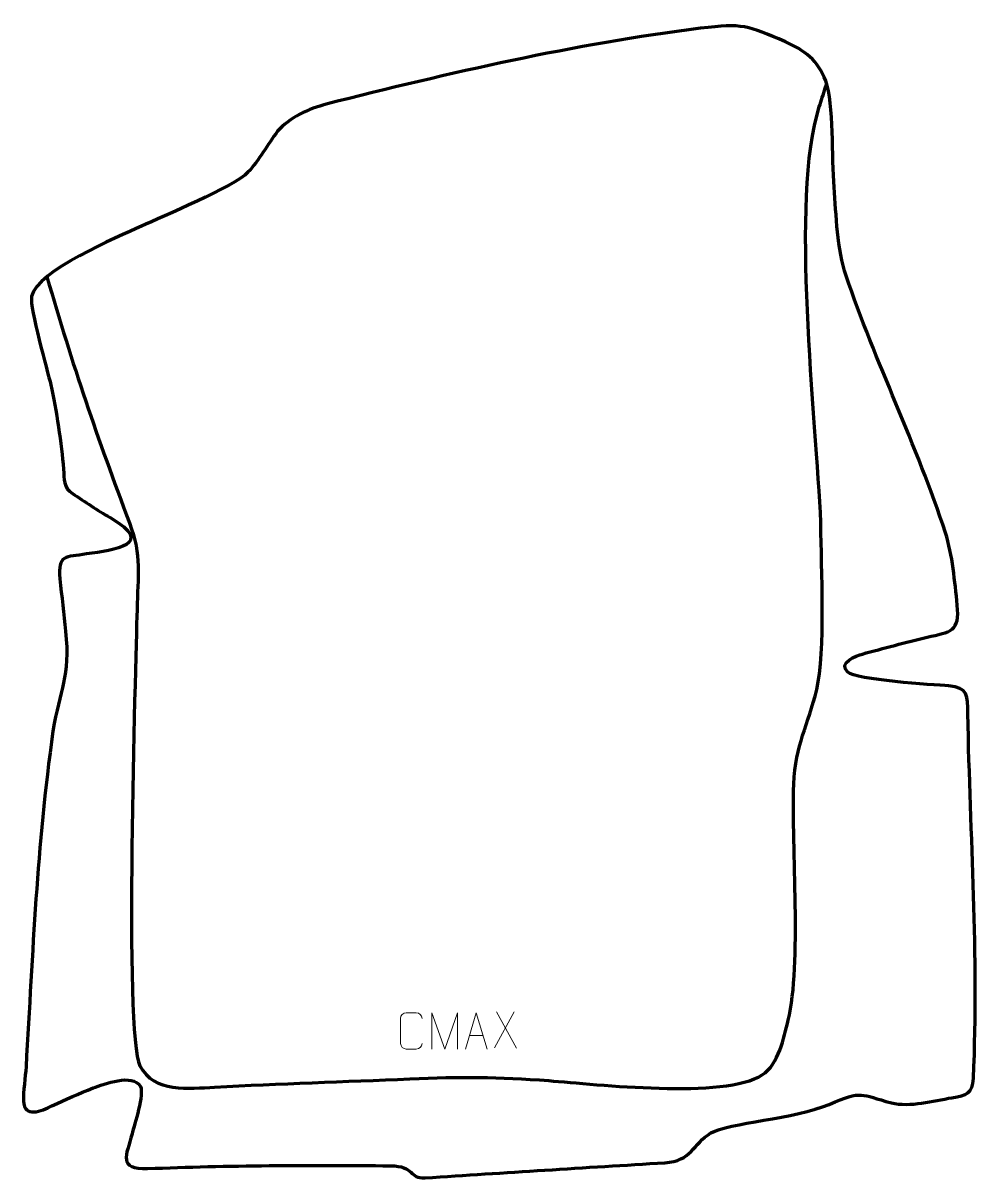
# Model space of a CAD drawing. Header units: millimetres. Extents: x -544 to 116, y -112 to 687.
import ezdxf

# ---------------------------------------------------------------- set-up
doc = ezdxf.new("R2010")
doc.units = ezdxf.units.MM
doc.header["$MEASUREMENT"] = 0
doc.layers.add('layer 2', color=7, linetype='Continuous')
doc.layers.add('layer 3', color=7, linetype='Continuous')

msp = doc.modelspace()

# ---------------------------------------------------------------- linework, layer by layer
at = {"layer": 'layer 2', "color": 140, "lineweight": 158}
msp.add_open_spline([(-527.5544, 511.6367), (-510.0682, 450.735), (-492.6106, 400.1405), (-470.5071, 341.4449), (-470.5071, 341.4449), (-461.9232, 318.6508), (-464.8256, 305.0906), (-465.3324, 281.5015), (-465.3324, 281.5015), (-466.1881, 241.676), (-474.5112, -12.0714), (-463.3874, -33.573), (-463.3874, -33.573), (-453.599, -52.4932), (-429.5486, -49.2684), (-411.7286, -48.3158), (-411.7286, -48.3158), (-366.9791, -45.9235), (-321.8062, -44.6094), (-276.9743, -42.6056), (-276.9743, -42.6056), (-241.7387, -41.0308), (-216.1212, -41.1914), (-180.9025, -43.8688), (-180.9025, -43.8688), (-148.2181, -46.3775), (-59.3755, -56.6864), (-33.4988, -39.8695), (-33.4988, -39.8695), (-22.1676, -32.5055), (-18.6625, -14.5088), (-15.5802, -2.038), (-15.5802, -2.038), (-6.0422, 36.5533), (-13.3884, 116.9494), (-11.668, 160.9108), (-11.668, 160.9108), (-10.5772, 188.7861), (-1.7892, 201.3346), (4.1003, 226.2986), (4.1003, 226.2986), (10.314, 252.6366), (7.115, 310.8268), (7.0291, 340.2945), (7.0291, 340.2945), (7.0291, 340.2945), (7.0247, 341.7949), (7.0247, 341.7949), (7.0247, 341.7949), (3.7634, 412.7126), (-14.3071, 566.0855), (5.8849, 628.9721), (5.8849, 628.9721), (7.2783, 633.3116), (8.6986, 637.6351), (10.062, 641.9852), (10.062, 641.9852), (10.062, 641.9852), (11.0266, 645.1224), (11.0266, 645.1224)], degree=3, knots=[0, 0, 0, 0, 0.0625, 0.0625, 0.0625, 0.0625, 0.125, 0.125, 0.125, 0.125, 0.1875, 0.1875, 0.1875, 0.1875, 0.25, 0.25, 0.25, 0.25, 0.3125, 0.3125, 0.3125, 0.3125, 0.375, 0.375, 0.375, 0.375, 0.4375, 0.4375, 0.4375, 0.4375, 0.5, 0.5, 0.5, 0.5, 0.5625, 0.5625, 0.5625, 0.5625, 0.625, 0.625, 0.625, 0.625, 0.6875, 0.6875, 0.6875, 0.6875, 0.75, 0.75, 0.75, 0.75, 0.8125, 0.8125, 0.8125, 0.8125, 0.875, 0.875, 0.875, 0.875, 1, 1, 1, 1], dxfattribs=at)
at = {"layer": 'layer 3', "color": 242, "lineweight": 158}
msp.add_open_spline([(112.3978, -42.1875), (111.9303, -53.0322), (107.687, -53.9386), (97.5552, -55.6405), (97.5552, -55.6405), (84.5285, -57.8532), (68.5273, -62.3277), (55.7374, -59.2126), (55.7374, -59.2126), (33.8295, -53.6068), (36.108, -50.0775), (12.7555, -60.2354), (12.7555, -60.2354), (-10.5118, -70.2778), (-57.1347, -72.9783), (-68.9265, -80.0001), (-68.9265, -80.0001), (-81.7192, -87.6178), (-82.1541, -99.4773), (-100.727, -100.5878), (-100.727, -100.5878), (-155.9845, -103.894), (-211.1654, -107.4754), (-266.4012, -111.0203), (-266.4012, -111.0203), (-277.6797, -111.7442), (-273.4116, -102.7787), (-290.2818, -102.6497), (-290.2818, -102.6497), (-345.1742, -102.2296), (-403.1205, -102.2387), (-458.0079, -104.6685), (-458.0079, -104.6685), (-478.6866, -104.6534), (-472.9074, -96.274), (-468.7583, -80.5161), (-468.7583, -80.5161), (-467.0579, -74.1835), (-460.3496, -53.0472), (-462.9032, -47.8235), (-462.9032, -47.8235), (-468.5117, -38.6648), (-488.0045, -46.1312), (-495.6058, -48.9052), (-495.6058, -48.9052), (-505.6827, -52.6859), (-514.3996, -56.8788), (-524.1054, -61.3382), (-524.1054, -61.3382), (-531.4378, -64.7071), (-543.2568, -70.3005), (-543.7481, -57.7646), (-543.7481, -57.7646), (-543.9888, -51.6245), (-542.4089, -41.1178), (-541.9925, -34.2686), (-541.9925, -34.2686), (-537.1537, 47.1819), (-534.7144, 116.0695), (-523.3977, 197.6981), (-523.3977, 197.6981), (-518.7056, 226.4594), (-511.3086, 234.9121), (-514.7086, 266.6635), (-514.7086, 266.6635), (-516.0023, 278.8068), (-517.2503, 290.7219), (-518.6614, 302.8651), (-518.6614, 302.8651), (-520.0192, 319.833), (-514.9951, 317.7179), (-500.1406, 320.0229), (-500.1406, 320.0229), (-480.9223, 322.8304), (-451.6074, 326.3755), (-483.908, 345.142), (-483.908, 345.142), (-492.8541, 350.3396), (-501.2926, 356.1075), (-509.9293, 361.7901), (-509.9293, 361.7901), (-516.2102, 365.9184), (-515.6071, 371.4617), (-516.1481, 378.7029), (-516.1481, 378.7029), (-517.4417, 396.0187), (-521.0551, 419.7537), (-524.8913, 436.9751), (-524.8913, 436.9751), (-527.05, 446.6661), (-539.793, 489.9862), (-538.1732, 497.8616), (-538.1732, 497.8616), (-534.4605, 515.9127), (-478.9636, 538.7998), (-462.3182, 546.4313), (-462.3182, 546.4313), (-447.7769, 553.1333), (-398.4102, 573.8061), (-388.6906, 583.7438), (-388.6906, 583.7438), (-381.1039, 591.9548), (-375.01, 603.1958), (-368.2432, 612.0814), (-368.2432, 612.0814), (-360.5495, 621.3271), (-346.2415, 627.8959), (-334.7412, 630.8068), (-334.7412, 630.8068), (-249.6416, 652.2947), (-163.3303, 672.3675), (-76.1057, 683.3004), (-76.1057, 683.3004), (-47.0848, 686.8292), (-43.655, 685.1659), (-17.4354, 673.884), (-17.4354, 673.884), (-4.439, 668.2919), (5.1511, 660.675), (10.3973, 647.0625), (10.3973, 647.0625), (16.2112, 630.774), (14.5204, 593.5744), (16.1033, 573.4033), (16.1033, 573.4033), (17.6316, 553.9287), (18.1846, 530.5936), (24.4118, 512.2756), (24.4118, 512.2756), (44.6231, 453.039), (73.1162, 395.1925), (93.0363, 334.7254), (93.0363, 334.7254), (97.9994, 319.1558), (99.4528, 301.0538), (101.1987, 284.7596), (101.1987, 284.7596), (103.1794, 266.2759), (96.5742, 266.3091), (80.3207, 262.4674), (80.3207, 262.4674), (65.8744, 259.0528), (50.0563, 254.8118), (35.6716, 250.9068), (35.6716, 250.9068), (31.665, 249.8192), (18.7203, 245.0423), (25.3277, 238.5843), (25.3277, 238.5843), (31.1222, 232.9207), (84.2533, 229.7078), (95.2091, 228.8585), (95.2091, 228.8585), (108.7567, 227.8081), (108.232, 222.0875), (108.4769, 209.7292), (108.4769, 209.7292), (110.1796, 123.7899), (116.1189, 44.1633), (112.3978, -42.1875)], degree=3, knots=[0, 0, 0, 0, 0.02439024, 0.02439024, 0.02439024, 0.02439024, 0.04878049, 0.04878049, 0.04878049, 0.04878049, 0.07317073, 0.07317073, 0.07317073, 0.07317073, 0.09756098, 0.09756098, 0.09756098, 0.09756098, 0.12195122, 0.12195122, 0.12195122, 0.12195122, 0.14634146, 0.14634146, 0.14634146, 0.14634146, 0.17073171, 0.17073171, 0.17073171, 0.17073171, 0.19512195, 0.19512195, 0.19512195, 0.19512195, 0.2195122, 0.2195122, 0.2195122, 0.2195122, 0.24390244, 0.24390244, 0.24390244, 0.24390244, 0.26829268, 0.26829268, 0.26829268, 0.26829268, 0.29268293, 0.29268293, 0.29268293, 0.29268293, 0.31707317, 0.31707317, 0.31707317, 0.31707317, 0.34146341, 0.34146341, 0.34146341, 0.34146341, 0.36585366, 0.36585366, 0.36585366, 0.36585366, 0.3902439, 0.3902439, 0.3902439, 0.3902439, 0.41463415, 0.41463415, 0.41463415, 0.41463415, 0.43902439, 0.43902439, 0.43902439, 0.43902439, 0.46341463, 0.46341463, 0.46341463, 0.46341463, 0.48780488, 0.48780488, 0.48780488, 0.48780488, 0.51219512, 0.51219512, 0.51219512, 0.51219512, 0.53658537, 0.53658537, 0.53658537, 0.53658537, 0.56097561, 0.56097561, 0.56097561, 0.56097561, 0.58536585, 0.58536585, 0.58536585, 0.58536585, 0.6097561, 0.6097561, 0.6097561, 0.6097561, 0.63414634, 0.63414634, 0.63414634, 0.63414634, 0.65853659, 0.65853659, 0.65853659, 0.65853659, 0.68292683, 0.68292683, 0.68292683, 0.68292683, 0.70731707, 0.70731707, 0.70731707, 0.70731707, 0.73170732, 0.73170732, 0.73170732, 0.73170732, 0.75609756, 0.75609756, 0.75609756, 0.75609756, 0.7804878, 0.7804878, 0.7804878, 0.7804878, 0.80487805, 0.80487805, 0.80487805, 0.80487805, 0.82926829, 0.82926829, 0.82926829, 0.82926829, 0.85365854, 0.85365854, 0.85365854, 0.85365854, 0.87804878, 0.87804878, 0.87804878, 0.87804878, 0.90243902, 0.90243902, 0.90243902, 0.90243902, 0.92682927, 0.92682927, 0.92682927, 0.92682927, 0.95121951, 0.95121951, 0.95121951, 0.95121951, 1, 1, 1, 1], dxfattribs=at)
at = {"layer": 'layer 3', "color": 250, "lineweight": 9}
for points, knots in [([(-268.4691, -18.1973), (-268.6089, -20.5207), (-270.2861, -22.0003), (-272.4338, -22.0111), (-272.4338, -22.0111), (-274.7657, -22.0107), (-277.0976, -22.0107), (-279.4291, -22.0111), (-279.4291, -22.0111), (-281.3541, -22.1165), (-283.3262, -20.232), (-283.315, -18.2147), (-283.315, -18.2147), (-283.3146, -12.4446), (-283.3146, -6.6749), (-283.315, -0.9056), (-283.315, -0.9056), (-283.3108, 1.2325), (-281.5641, 2.9517), (-279.4117, 2.9382), (-279.4117, 2.9382), (-277.086, 2.9382), (-274.7599, 2.9382), (-272.4338, 2.9382), (-272.4338, 2.9382), (-270.4872, 2.9737), (-268.4958, 1.4822), (-268.4691, -0.9554)], [0, 0, 0, 0, 0.125, 0.125, 0.125, 0.125, 0.25, 0.25, 0.25, 0.25, 0.375, 0.375, 0.375, 0.375, 0.5, 0.5, 0.5, 0.5, 0.625, 0.625, 0.625, 0.625, 0.75, 0.75, 0.75, 0.75, 1, 1, 1, 1]), ([(-261.7346, -22.0172), (-261.7346, -22.0172), (-261.7346, 2.9407), (-261.7346, 2.9407), (-261.7346, 2.9407), (-261.7346, 2.9407), (-252.8095, -22.0172), (-252.8095, -22.0172), (-252.8095, -22.0172), (-252.8095, -22.0172), (-244.0496, 2.9402), (-244.0496, 2.9402), (-244.0496, 2.9402), (-244.0496, 2.9402), (-244.0496, -22.0172), (-244.0496, -22.0172)], [0, 0, 0, 0, 0.2, 0.2, 0.2, 0.2, 0.4, 0.4, 0.4, 0.4, 0.6, 0.6, 0.6, 0.6, 1, 1, 1, 1]), ([(-238.3626, -22.015), (-238.3626, -22.015), (-230.9916, 2.9385), (-230.9916, 2.9385), (-230.9916, 2.9385), (-230.9916, 2.9385), (-223.4217, -22.015), (-223.4217, -22.015)], [0, 0, 0, 0, 0.33333333, 0.33333333, 0.33333333, 0.33333333, 1, 1, 1, 1])]:
    msp.add_open_spline(points, degree=3, knots=knots, dxfattribs=at)
for points in [[(-204.7419, 3.6048), (-204.7419, 3.6048), (-218.4825, -21.291), (-218.4825, -21.291)], [(-217.0279, 3.6048), (-217.0279, 3.6048), (-203.2873, -21.3487), (-203.2873, -21.3487)], [(-235.64, -12.7656), (-235.64, -12.7656), (-226.1443, -12.7656), (-226.1443, -12.7656)]]:
    msp.add_open_spline(points, degree=3, dxfattribs=at)

doc.saveas('drawing.dxf')
